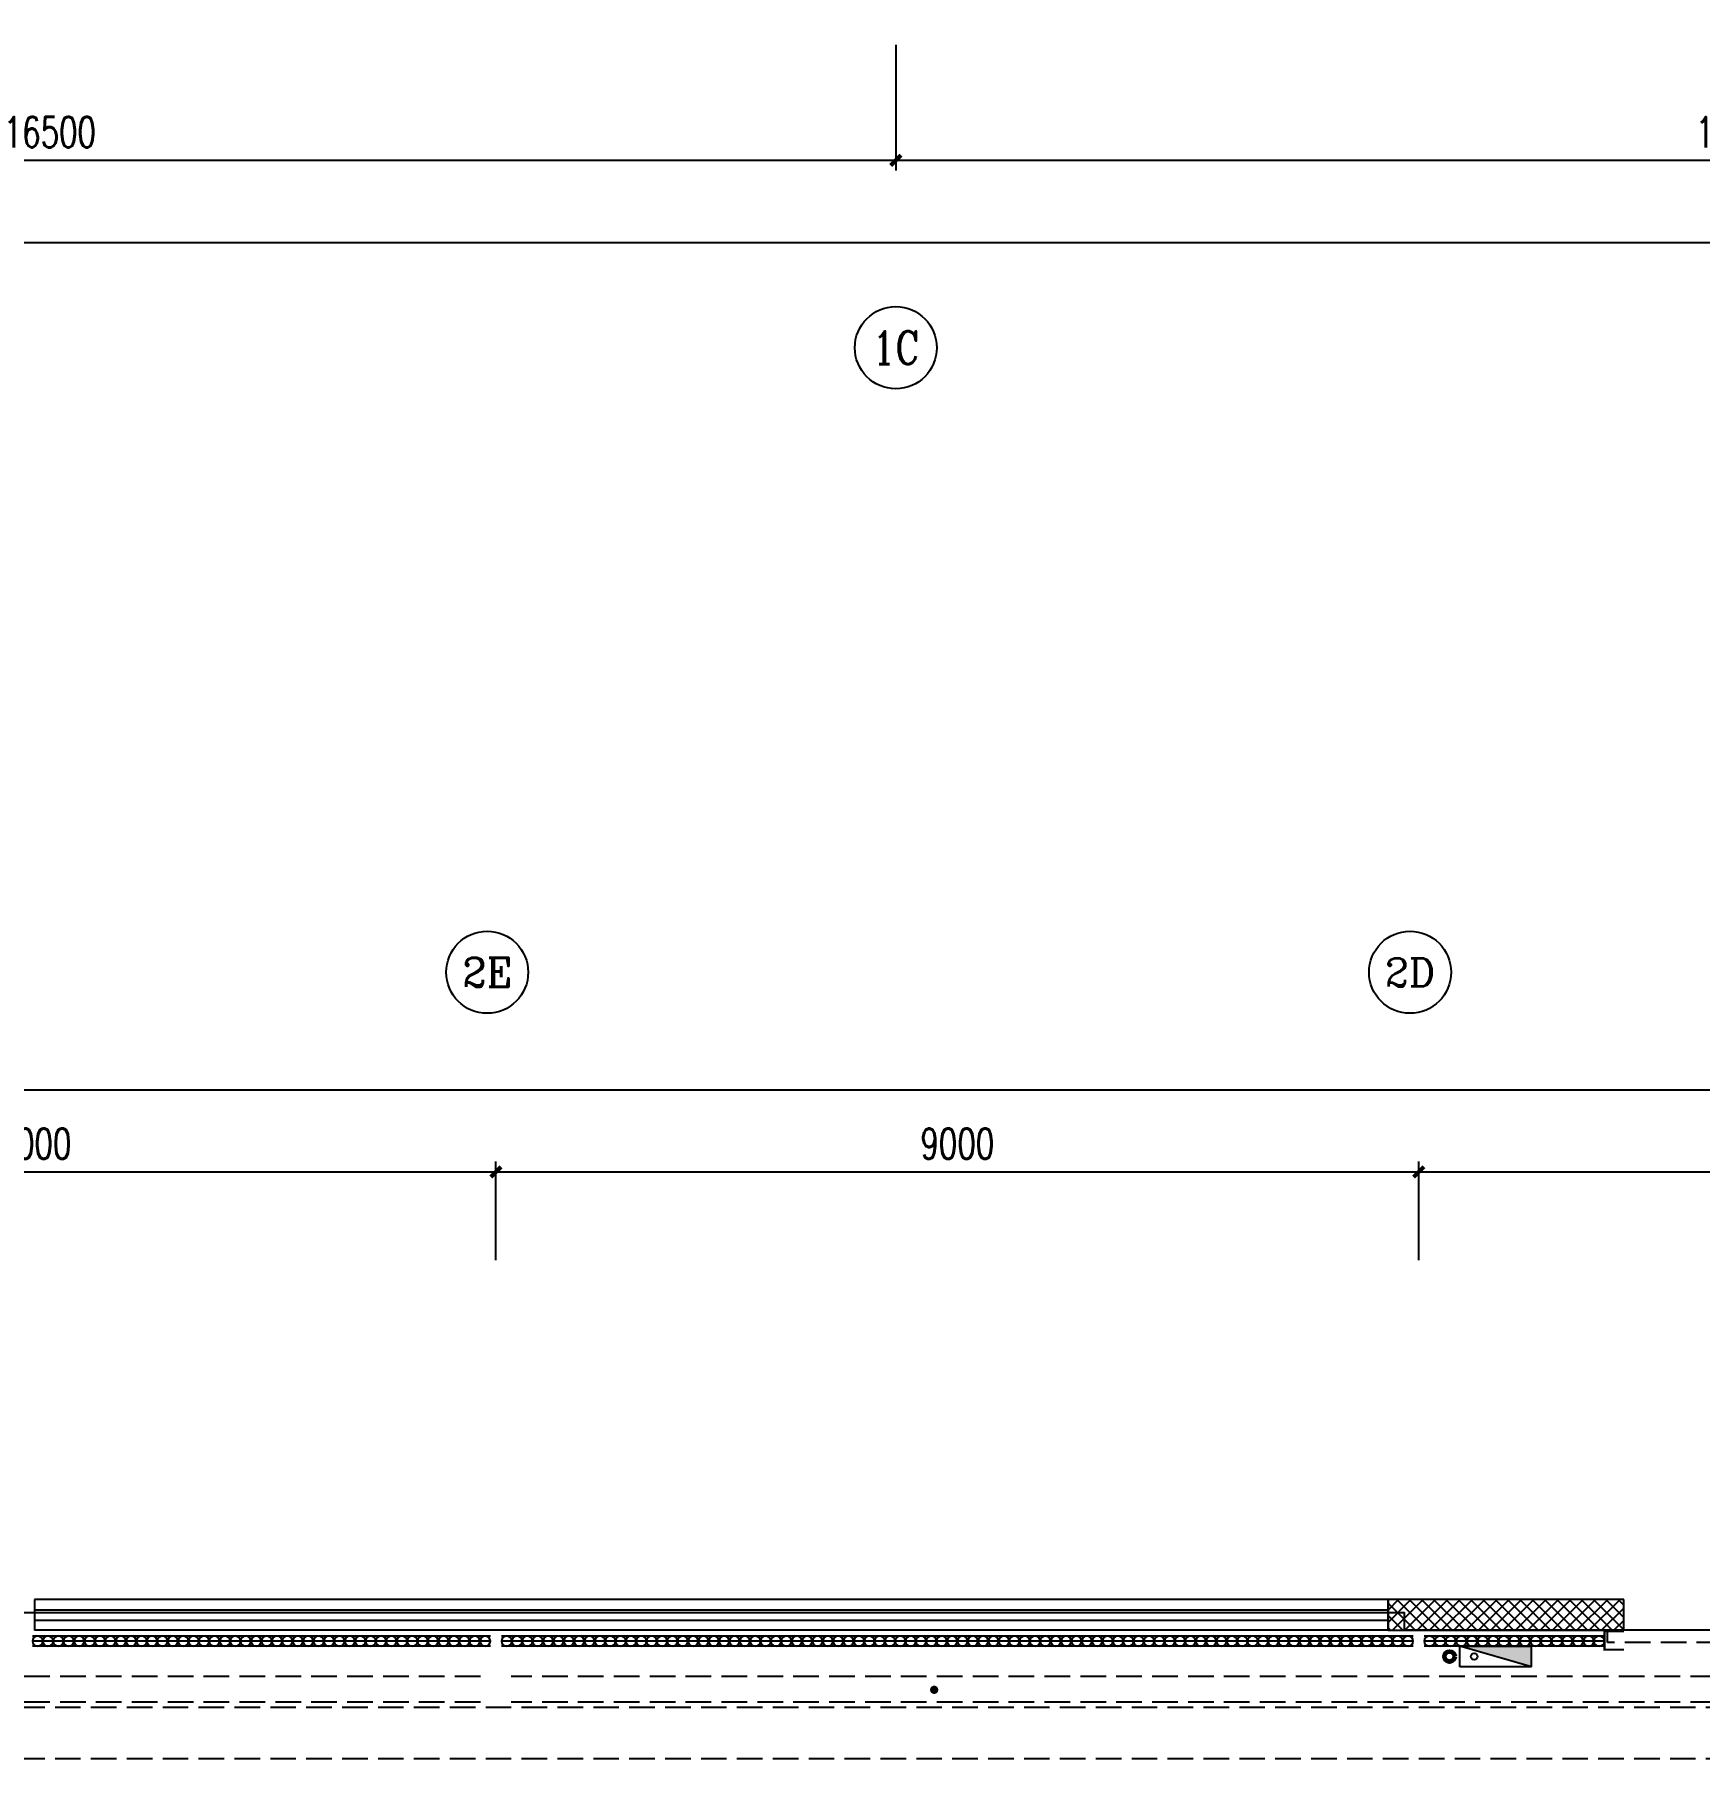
# Model space of a CAD drawing. Extents: x -474411 to 577939, y 0 to 1014176.
# Drawn here: x -169354 to -153116, y 721670 to 738480 of the extents above; entities that cross this region are included whole.
import ezdxf
from ezdxf.enums import TextEntityAlignment as Align

# ---------------------------------------------------------------- set-up
doc = ezdxf.new("R2010")
doc.units = 0
doc.header["$LTSCALE"] = 1000
doc.header["$MEASUREMENT"] = 0
doc.linetypes.add('10平面$0$DASH', pattern=[0.35, 0.25, -0.1])
doc.linetypes.add('DASH', pattern=[0.35, 0.25, -0.1])
doc.layers.get('Defpoints').update_dxf_attribs({"color": 210})
for name, color, linetype in [('A-AXIS-D', 1, 'Continuous'), ('A-AXIS-SYMB', 3, 'Continuous'), ('A-HATCH-2', 251, 'Continuous'), ('A-SFCE', 30, 'Continuous'), ('A-WINDOW', 140, 'Continuous'), ('AS-WALL', 40, 'Continuous'), ('AS-结构边线层', 200, 'Continuous'), ('DIM_SYMB', 3, 'Continuous'), ('PUB_HATCH', 8, 'Continuous'), ('PUB_TEXT', 7, 'Continuous'), ('SB_ZF消火栓', 10, 'Continuous')]:
    doc.layers.add(name, color=color, linetype=linetype)
doc.layers.add('LG-ZF消防', color=1, linetype='Continuous', lineweight=60)
doc.styles.add('_TCH_AXIS', font='COMPLEX', dxfattribs={"bigfont": 'GBCBIG'})
doc.styles.add('_TCH_DIM_T3', font='SIMPLEX', dxfattribs={"width": 0.705882, "bigfont": 'GBCBIG'})
doc.dimstyles.new('_TCH_ARCH&&100', dxfattribs={"dimtxt": 297.5, "dimasz": 100, "dimexe": 100, "dimexo": 100, "dimgap": 126.25, "dimtad": 1, "dimdec": 0, "dimzin": 0, "dimdsep": 46, "dimtxsty": '_TCH_DIM_T3', "dimblk": 'ARCHTICK', "dimcen": 0.09, "dimclrt": 7, "dimazin": 2, "dimtfac": 1, "dimtdec": 0, "dimtix": 1, "dimtmove": 2, "dimatfit": 3, "dimfxl": 0, "dimtolj": 1, "dimtzin": 0, "dimarcsym": 0})

# ---------------------------------------------------------------- blocks, each defined once
blk = doc.blocks.new('42343243')
at = {"color": 8}
for p, q in [((-169354, 1223170), (-169354, 1222870)), ((-156154, 1223170), (-169354, 1223170)), ((-156154, 1222870), (-156154, 1223170)), ((-169354, 1223070), (-156154, 1223070)), ((-169354, 1222970), (-156154, 1222970)), ((-156154, 1222870), (-169354, 1222870))]:
    blk.add_line(p, q, dxfattribs=at)
at = {"color": 8, "linetype": '10平面$0$DASH'}
for p, q in [((-148694, 1222870), (-154014, 1222870)), ((-148694, 1222750), (-154014, 1222750))]:
    blk.add_line(p, q, dxfattribs=at)
at = {"color": 8, "linetype": 'Continuous'}
blk.add_line((-154014, 1222750), (-154014, 1222870), dxfattribs=at)
at = {"layer": 'AS-WALL', "color": 8}
for p, q in [((-153854, 1223170), (-156154, 1223170)), ((-156154, 1223170), (-156154, 1222870)), ((-153854, 1222870), (-153854, 1223170)), ((-156154, 1222870), (-153854, 1222870))]:
    blk.add_line(p, q, dxfattribs=at)
at = {"layer": 'PUB_HATCH', "color": 8, "linetype": 'Continuous'}
for p, q in [((-156154, 1223067), (-156051, 1223170)), ((-156154, 1222947), (-155931, 1223170)), ((-155889, 1222870), (-156154, 1223135)), ((-156111, 1222870), (-155811, 1223170)), ((-155769, 1222870), (-156069, 1223170)), ((-155991, 1222870), (-155691, 1223170)), ((-155649, 1222870), (-155949, 1223170)), ((-155871, 1222870), (-155571, 1223170)), ((-155529, 1222870), (-155829, 1223170)), ((-155751, 1222870), (-155451, 1223170)), ((-155409, 1222870), (-155709, 1223170)), ((-155631, 1222870), (-155331, 1223170)), ((-155289, 1222870), (-155589, 1223170)), ((-155511, 1222870), (-155211, 1223170)), ((-155169, 1222870), (-155469, 1223170)), ((-155391, 1222870), (-155091, 1223170)), ((-155049, 1222870), (-155349, 1223170)), ((-155271, 1222870), (-154971, 1223170)), ((-154929, 1222870), (-155229, 1223170)), ((-155151, 1222870), (-154851, 1223170)), ((-154809, 1222870), (-155109, 1223170)), ((-155031, 1222870), (-154731, 1223170)), ((-154689, 1222870), (-154989, 1223170)), ((-154911, 1222870), (-154611, 1223170)), ((-154569, 1222870), (-154869, 1223170)), ((-154791, 1222870), (-154491, 1223170)), ((-154449, 1222870), (-154749, 1223170)), ((-154671, 1222870), (-154371, 1223170)), ((-154329, 1222870), (-154629, 1223170)), ((-154551, 1222870), (-154251, 1223170)), ((-154209, 1222870), (-154509, 1223170)), ((-154431, 1222870), (-154131, 1223170)), ((-154089, 1222870), (-154389, 1223170)), ((-154311, 1222870), (-154011, 1223170)), ((-153969, 1222870), (-154269, 1223170)), ((-154191, 1222870), (-153891, 1223170)), ((-153854, 1222875), (-154149, 1223170)), ((-153854, 1222995), (-154029, 1223170)), ((-153854, 1223115), (-153909, 1223170)), ((-156009, 1222870), (-156154, 1223015)), ((-154071, 1222870), (-153854, 1223087)), ((-153951, 1222870), (-153854, 1222967)), ((-156129, 1222870), (-156154, 1222895))]:
    blk.add_line(p, q, dxfattribs=at)
blk = doc.blocks.new('43243')
at = {"layer": 'AS-结构边线层', "color": 8}
blk.add_lwpolyline([(-146454, 722920), (-155994, 722920), (-155994, 723090), (-169514, 723090), (-169514, 722920), (-171354, 722920), (-171354, 722470), (-173454, 722470), (-173454, 722920), (-175294, 722920), (-175294, 723090), (-196514, 723090), (-196514, 722920), (-198354, 722920), (-198354, 722470), (-200454, 722470), (-200454, 722920), (-210494, 722920)], dxfattribs=at)
blk = doc.blocks.new('w42343')
at = {"layer": 'A-HATCH-2', "linetype": 'DASH'}
for p, q in [((-263654, 722170), (-128354, 722170)), ((-263654, 721670), (-128354, 721670))]:
    blk.add_line(p, q, dxfattribs=at)
blk = doc.blocks.new('34242343243')
at = {"color": 8}
for p, q in [((-169274, 722864), (-169375, 722864)), ((-169172, 722864), (-169274, 722864)), ((-169071, 722864), (-169172, 722864)), ((-168969, 722864), (-169071, 722864)), ((-168868, 722864), (-168969, 722864)), ((-168766, 722864), (-168868, 722864)), ((-168665, 722864), (-168766, 722864)), ((-168563, 722864), (-168665, 722864)), ((-168462, 722864), (-168563, 722864)), ((-168360, 722864), (-168462, 722864)), ((-168258, 722864), (-168360, 722864)), ((-168157, 722864), (-168258, 722864)), ((-168055, 722864), (-168157, 722864)), ((-167954, 722864), (-168055, 722864)), ((-167852, 722864), (-167954, 722864)), ((-167751, 722864), (-167852, 722864)), ((-167649, 722864), (-167751, 722864)), ((-167548, 722864), (-167649, 722864)), ((-167446, 722864), (-167548, 722864)), ((-167345, 722864), (-167446, 722864)), ((-167243, 722864), (-167345, 722864)), ((-167142, 722864), (-167243, 722864)), ((-167040, 722864), (-167142, 722864)), ((-166939, 722864), (-167040, 722864)), ((-166837, 722864), (-166939, 722864)), ((-166736, 722864), (-166837, 722864)), ((-166634, 722864), (-166736, 722864)), ((-166533, 722864), (-166634, 722864)), ((-166431, 722864), (-166533, 722864)), ((-166330, 722864), (-166431, 722864)), ((-166228, 722864), (-166330, 722864)), ((-166126, 722864), (-166228, 722864)), ((-166025, 722864), (-166126, 722864)), ((-165923, 722864), (-166025, 722864)), ((-165822, 722864), (-165923, 722864)), ((-165720, 722864), (-165822, 722864)), ((-165619, 722864), (-165720, 722864)), ((-165517, 722864), (-165619, 722864)), ((-165416, 722864), (-165517, 722864)), ((-165314, 722864), (-165416, 722864)), ((-165213, 722864), (-165314, 722864)), ((-165111, 722864), (-165213, 722864)), ((-165010, 722864), (-165111, 722864)), ((-164908, 722864), (-165010, 722864)), ((-164699, 722864), (-164800, 722864)), ((-164598, 722864), (-164699, 722864)), ((-164497, 722864), (-164598, 722864)), ((-164396, 722864), (-164497, 722864)), ((-164295, 722864), (-164396, 722864)), ((-164194, 722864), (-164295, 722864)), ((-164093, 722864), (-164194, 722864)), ((-163992, 722864), (-164093, 722864)), ((-163891, 722864), (-163992, 722864)), ((-163790, 722864), (-163891, 722864)), ((-163689, 722864), (-163790, 722864)), ((-163588, 722864), (-163689, 722864)), ((-163487, 722864), (-163588, 722864)), ((-163386, 722864), (-163487, 722864)), ((-163285, 722864), (-163386, 722864)), ((-163183, 722864), (-163285, 722864)), ((-163082, 722864), (-163183, 722864)), ((-162981, 722864), (-163082, 722864)), ((-162880, 722864), (-162981, 722864)), ((-162779, 722864), (-162880, 722864)), ((-162678, 722864), (-162779, 722864)), ((-162577, 722864), (-162678, 722864)), ((-162476, 722864), (-162577, 722864)), ((-162375, 722864), (-162476, 722864)), ((-162274, 722864), (-162375, 722864)), ((-162173, 722864), (-162274, 722864)), ((-162072, 722864), (-162173, 722864)), ((-161971, 722864), (-162072, 722864)), ((-161870, 722864), (-161971, 722864)), ((-161769, 722864), (-161870, 722864)), ((-161668, 722864), (-161769, 722864)), ((-161567, 722864), (-161668, 722864)), ((-161466, 722864), (-161567, 722864)), ((-161365, 722864), (-161466, 722864)), ((-161264, 722864), (-161365, 722864)), ((-161163, 722864), (-161264, 722864)), ((-161062, 722864), (-161163, 722864)), ((-160960, 722864), (-161062, 722864)), ((-160859, 722864), (-160960, 722864)), ((-160758, 722864), (-160859, 722864)), ((-160657, 722864), (-160758, 722864)), ((-160556, 722864), (-160657, 722864)), ((-160455, 722864), (-160556, 722864)), ((-160354, 722864), (-160455, 722864)), ((-160253, 722864), (-160354, 722864)), ((-160152, 722864), (-160253, 722864)), ((-160051, 722864), (-160152, 722864)), ((-159950, 722864), (-160051, 722864)), ((-159849, 722864), (-159950, 722864)), ((-159748, 722864), (-159849, 722864)), ((-159647, 722864), (-159748, 722864)), ((-159546, 722864), (-159647, 722864)), ((-159445, 722864), (-159546, 722864)), ((-159344, 722864), (-159445, 722864)), ((-159243, 722864), (-159344, 722864)), ((-159142, 722864), (-159243, 722864)), ((-159041, 722864), (-159142, 722864)), ((-158940, 722864), (-159041, 722864)), ((-158839, 722864), (-158940, 722864)), ((-158737, 722864), (-158839, 722864)), ((-158636, 722864), (-158737, 722864)), ((-158535, 722864), (-158636, 722864)), ((-158434, 722864), (-158535, 722864)), ((-158333, 722864), (-158434, 722864)), ((-158232, 722864), (-158333, 722864)), ((-158131, 722864), (-158232, 722864)), ((-158030, 722864), (-158131, 722864)), ((-157929, 722864), (-158030, 722864)), ((-157828, 722864), (-157929, 722864)), ((-157727, 722864), (-157828, 722864)), ((-157626, 722864), (-157727, 722864)), ((-157525, 722864), (-157626, 722864)), ((-157424, 722864), (-157525, 722864)), ((-157323, 722864), (-157424, 722864)), ((-157222, 722864), (-157323, 722864)), ((-157121, 722864), (-157222, 722864)), ((-157020, 722864), (-157121, 722864)), ((-156919, 722864), (-157020, 722864)), ((-156818, 722864), (-156919, 722864)), ((-156717, 722864), (-156818, 722864)), ((-156616, 722864), (-156717, 722864)), ((-156514, 722864), (-156616, 722864)), ((-156413, 722864), (-156514, 722864)), ((-156312, 722864), (-156413, 722864)), ((-156211, 722864), (-156312, 722864)), ((-156110, 722864), (-156211, 722864)), ((-156009, 722864), (-156110, 722864)), ((-155908, 722864), (-156009, 722864)), ((-155697, 722864), (-155800, 722864)), ((-155593, 722864), (-155697, 722864)), ((-155490, 722864), (-155593, 722864)), ((-155387, 722864), (-155490, 722864)), ((-155283, 722864), (-155387, 722864)), ((-155180, 722864), (-155283, 722864)), ((-155077, 722864), (-155180, 722864)), ((-154973, 722864), (-155077, 722864)), ((-154870, 722864), (-154973, 722864)), ((-154767, 722864), (-154870, 722864)), ((-154663, 722864), (-154767, 722864)), ((-154560, 722864), (-154663, 722864)), ((-154457, 722864), (-154560, 722864)), ((-154353, 722864), (-154457, 722864)), ((-154250, 722864), (-154353, 722864)), ((-154147, 722864), (-154250, 722864)), ((-154043, 722864), (-154147, 722864)), ((-169274, 722814), (-169375, 722814)), ((-169274, 722764), (-169375, 722764)), ((-169172, 722814), (-169274, 722814)), ((-169172, 722764), (-169274, 722764)), ((-169071, 722814), (-169172, 722814)), ((-169071, 722764), (-169172, 722764)), ((-168969, 722814), (-169071, 722814)), ((-168969, 722764), (-169071, 722764)), ((-168868, 722814), (-168969, 722814)), ((-168868, 722764), (-168969, 722764)), ((-168766, 722814), (-168868, 722814)), ((-168766, 722764), (-168868, 722764)), ((-168665, 722814), (-168766, 722814)), ((-168665, 722764), (-168766, 722764)), ((-168563, 722814), (-168665, 722814)), ((-168563, 722764), (-168665, 722764)), ((-168462, 722814), (-168563, 722814)), ((-168462, 722764), (-168563, 722764)), ((-168360, 722814), (-168462, 722814)), ((-168360, 722764), (-168462, 722764)), ((-168258, 722814), (-168360, 722814)), ((-168258, 722764), (-168360, 722764)), ((-168157, 722814), (-168258, 722814)), ((-168157, 722764), (-168258, 722764)), ((-168055, 722814), (-168157, 722814)), ((-168055, 722764), (-168157, 722764)), ((-167954, 722814), (-168055, 722814)), ((-167954, 722764), (-168055, 722764)), ((-167852, 722814), (-167954, 722814)), ((-167852, 722764), (-167954, 722764)), ((-167751, 722814), (-167852, 722814)), ((-167751, 722764), (-167852, 722764)), ((-167649, 722814), (-167751, 722814)), ((-167649, 722764), (-167751, 722764)), ((-167548, 722814), (-167649, 722814)), ((-167548, 722764), (-167649, 722764)), ((-167446, 722814), (-167548, 722814)), ((-167446, 722764), (-167548, 722764)), ((-167345, 722814), (-167446, 722814)), ((-167345, 722764), (-167446, 722764)), ((-167243, 722814), (-167345, 722814)), ((-167243, 722764), (-167345, 722764)), ((-167142, 722814), (-167243, 722814)), ((-167142, 722764), (-167243, 722764)), ((-167040, 722814), (-167142, 722814)), ((-167040, 722764), (-167142, 722764)), ((-166939, 722814), (-167040, 722814)), ((-166939, 722764), (-167040, 722764)), ((-166837, 722814), (-166939, 722814)), ((-166837, 722764), (-166939, 722764)), ((-166736, 722814), (-166837, 722814)), ((-166736, 722764), (-166837, 722764)), ((-166634, 722814), (-166736, 722814)), ((-166634, 722764), (-166736, 722764)), ((-166533, 722814), (-166634, 722814)), ((-166533, 722764), (-166634, 722764)), ((-166431, 722814), (-166533, 722814)), ((-166431, 722764), (-166533, 722764)), ((-166330, 722814), (-166431, 722814)), ((-166330, 722764), (-166431, 722764)), ((-166228, 722814), (-166330, 722814)), ((-166228, 722764), (-166330, 722764)), ((-166126, 722814), (-166228, 722814)), ((-166126, 722764), (-166228, 722764)), ((-166025, 722814), (-166126, 722814)), ((-166025, 722764), (-166126, 722764)), ((-165923, 722814), (-166025, 722814)), ((-165923, 722764), (-166025, 722764)), ((-165822, 722814), (-165923, 722814)), ((-165822, 722764), (-165923, 722764)), ((-165720, 722814), (-165822, 722814)), ((-165720, 722764), (-165822, 722764)), ((-165619, 722814), (-165720, 722814)), ((-165619, 722764), (-165720, 722764)), ((-165517, 722814), (-165619, 722814)), ((-165517, 722764), (-165619, 722764)), ((-165416, 722814), (-165517, 722814)), ((-165416, 722764), (-165517, 722764)), ((-165314, 722814), (-165416, 722814)), ((-165314, 722764), (-165416, 722764)), ((-165213, 722814), (-165314, 722814)), ((-165213, 722764), (-165314, 722764)), ((-165111, 722814), (-165213, 722814)), ((-165111, 722764), (-165213, 722764)), ((-165010, 722814), (-165111, 722814)), ((-165010, 722764), (-165111, 722764)), ((-164908, 722814), (-165010, 722814)), ((-164908, 722764), (-165010, 722764)), ((-164699, 722814), (-164800, 722814)), ((-164699, 722764), (-164800, 722764)), ((-164598, 722814), (-164699, 722814)), ((-164598, 722764), (-164699, 722764)), ((-164497, 722814), (-164598, 722814)), ((-164497, 722764), (-164598, 722764)), ((-164396, 722814), (-164497, 722814)), ((-164396, 722764), (-164497, 722764)), ((-164295, 722814), (-164396, 722814)), ((-164295, 722764), (-164396, 722764)), ((-164194, 722814), (-164295, 722814)), ((-164194, 722764), (-164295, 722764)), ((-164093, 722814), (-164194, 722814)), ((-164093, 722764), (-164194, 722764)), ((-163992, 722814), (-164093, 722814)), ((-163992, 722764), (-164093, 722764)), ((-163891, 722814), (-163992, 722814)), ((-163891, 722764), (-163992, 722764)), ((-163790, 722814), (-163891, 722814)), ((-163790, 722764), (-163891, 722764)), ((-163689, 722814), (-163790, 722814)), ((-163689, 722764), (-163790, 722764)), ((-163588, 722814), (-163689, 722814)), ((-163588, 722764), (-163689, 722764)), ((-163487, 722814), (-163588, 722814)), ((-163487, 722764), (-163588, 722764)), ((-163386, 722814), (-163487, 722814)), ((-163386, 722764), (-163487, 722764)), ((-163285, 722814), (-163386, 722814)), ((-163285, 722764), (-163386, 722764)), ((-163183, 722814), (-163285, 722814)), ((-163183, 722764), (-163285, 722764)), ((-163082, 722814), (-163183, 722814)), ((-163082, 722764), (-163183, 722764)), ((-162981, 722814), (-163082, 722814)), ((-162981, 722764), (-163082, 722764)), ((-162880, 722814), (-162981, 722814)), ((-162880, 722764), (-162981, 722764)), ((-162779, 722814), (-162880, 722814)), ((-162779, 722764), (-162880, 722764)), ((-162678, 722814), (-162779, 722814)), ((-162678, 722764), (-162779, 722764)), ((-162577, 722814), (-162678, 722814)), ((-162577, 722764), (-162678, 722764)), ((-162476, 722814), (-162577, 722814)), ((-162476, 722764), (-162577, 722764)), ((-162375, 722814), (-162476, 722814)), ((-162375, 722764), (-162476, 722764)), ((-162274, 722814), (-162375, 722814)), ((-162274, 722764), (-162375, 722764)), ((-162173, 722814), (-162274, 722814)), ((-162173, 722764), (-162274, 722764)), ((-162072, 722814), (-162173, 722814)), ((-162072, 722764), (-162173, 722764)), ((-161971, 722814), (-162072, 722814)), ((-161971, 722764), (-162072, 722764)), ((-161870, 722814), (-161971, 722814)), ((-161870, 722764), (-161971, 722764)), ((-161769, 722814), (-161870, 722814)), ((-161769, 722764), (-161870, 722764)), ((-161668, 722814), (-161769, 722814)), ((-161668, 722764), (-161769, 722764)), ((-161567, 722814), (-161668, 722814)), ((-161567, 722764), (-161668, 722764)), ((-161466, 722814), (-161567, 722814)), ((-161466, 722764), (-161567, 722764)), ((-161365, 722814), (-161466, 722814)), ((-161365, 722764), (-161466, 722764)), ((-161264, 722814), (-161365, 722814)), ((-161264, 722764), (-161365, 722764)), ((-161163, 722814), (-161264, 722814)), ((-161163, 722764), (-161264, 722764)), ((-161062, 722814), (-161163, 722814)), ((-161062, 722764), (-161163, 722764)), ((-160960, 722814), (-161062, 722814)), ((-160960, 722764), (-161062, 722764)), ((-160859, 722814), (-160960, 722814)), ((-160859, 722764), (-160960, 722764)), ((-160758, 722814), (-160859, 722814)), ((-160758, 722764), (-160859, 722764)), ((-160657, 722814), (-160758, 722814)), ((-160657, 722764), (-160758, 722764)), ((-160556, 722814), (-160657, 722814)), ((-160556, 722764), (-160657, 722764)), ((-160455, 722814), (-160556, 722814)), ((-160455, 722764), (-160556, 722764)), ((-160354, 722814), (-160455, 722814)), ((-160354, 722764), (-160455, 722764)), ((-160253, 722814), (-160354, 722814)), ((-160253, 722764), (-160354, 722764)), ((-160152, 722814), (-160253, 722814)), ((-160152, 722764), (-160253, 722764)), ((-160051, 722814), (-160152, 722814)), ((-160051, 722764), (-160152, 722764)), ((-159950, 722814), (-160051, 722814)), ((-159950, 722764), (-160051, 722764)), ((-159849, 722814), (-159950, 722814)), ((-159849, 722764), (-159950, 722764)), ((-159748, 722814), (-159849, 722814)), ((-159748, 722764), (-159849, 722764)), ((-159647, 722814), (-159748, 722814)), ((-159647, 722764), (-159748, 722764)), ((-159546, 722814), (-159647, 722814)), ((-159546, 722764), (-159647, 722764)), ((-159445, 722814), (-159546, 722814)), ((-159445, 722764), (-159546, 722764)), ((-159344, 722814), (-159445, 722814)), ((-159344, 722764), (-159445, 722764)), ((-159243, 722814), (-159344, 722814)), ((-159243, 722764), (-159344, 722764)), ((-159142, 722814), (-159243, 722814)), ((-159142, 722764), (-159243, 722764)), ((-159041, 722814), (-159142, 722814)), ((-159041, 722764), (-159142, 722764)), ((-158940, 722814), (-159041, 722814)), ((-158940, 722764), (-159041, 722764)), ((-158839, 722814), (-158940, 722814)), ((-158839, 722764), (-158940, 722764)), ((-158737, 722814), (-158839, 722814)), ((-158737, 722764), (-158839, 722764)), ((-158636, 722814), (-158737, 722814)), ((-158636, 722764), (-158737, 722764)), ((-158535, 722814), (-158636, 722814)), ((-158535, 722764), (-158636, 722764)), ((-158434, 722814), (-158535, 722814)), ((-158434, 722764), (-158535, 722764)), ((-158333, 722814), (-158434, 722814)), ((-158333, 722764), (-158434, 722764)), ((-158232, 722814), (-158333, 722814)), ((-158232, 722764), (-158333, 722764)), ((-158131, 722814), (-158232, 722814)), ((-158131, 722764), (-158232, 722764)), ((-158030, 722814), (-158131, 722814)), ((-158030, 722764), (-158131, 722764)), ((-157929, 722814), (-158030, 722814)), ((-157929, 722764), (-158030, 722764)), ((-157828, 722814), (-157929, 722814)), ((-157828, 722764), (-157929, 722764)), ((-157727, 722814), (-157828, 722814)), ((-157727, 722764), (-157828, 722764)), ((-157626, 722814), (-157727, 722814)), ((-157626, 722764), (-157727, 722764)), ((-157525, 722814), (-157626, 722814)), ((-157525, 722764), (-157626, 722764)), ((-157424, 722814), (-157525, 722814)), ((-157424, 722764), (-157525, 722764)), ((-157323, 722814), (-157424, 722814)), ((-157323, 722764), (-157424, 722764)), ((-157222, 722814), (-157323, 722814)), ((-157222, 722764), (-157323, 722764)), ((-157121, 722814), (-157222, 722814)), ((-157121, 722764), (-157222, 722764)), ((-157020, 722814), (-157121, 722814)), ((-157020, 722764), (-157121, 722764)), ((-156919, 722814), (-157020, 722814)), ((-156919, 722764), (-157020, 722764)), ((-156818, 722814), (-156919, 722814)), ((-156818, 722764), (-156919, 722764)), ((-156717, 722814), (-156818, 722814)), ((-156717, 722764), (-156818, 722764)), ((-156616, 722814), (-156717, 722814)), ((-156616, 722764), (-156717, 722764)), ((-156514, 722814), (-156616, 722814)), ((-156514, 722764), (-156616, 722764)), ((-156413, 722814), (-156514, 722814)), ((-156413, 722764), (-156514, 722764)), ((-156312, 722814), (-156413, 722814)), ((-156312, 722764), (-156413, 722764)), ((-156211, 722814), (-156312, 722814)), ((-156211, 722764), (-156312, 722764)), ((-156110, 722814), (-156211, 722814)), ((-156110, 722764), (-156211, 722764)), ((-156009, 722814), (-156110, 722814)), ((-156009, 722764), (-156110, 722764)), ((-155908, 722814), (-156009, 722814)), ((-155908, 722764), (-156009, 722764)), ((-155697, 722814), (-155800, 722814)), ((-155697, 722764), (-155800, 722764)), ((-155593, 722814), (-155697, 722814)), ((-155593, 722764), (-155697, 722764)), ((-155490, 722814), (-155593, 722814)), ((-155490, 722764), (-155593, 722764)), ((-155387, 722814), (-155490, 722814)), ((-155387, 722764), (-155490, 722764)), ((-155283, 722814), (-155387, 722814)), ((-155283, 722764), (-155387, 722764)), ((-155180, 722814), (-155283, 722814)), ((-155180, 722764), (-155283, 722764)), ((-155077, 722814), (-155180, 722814)), ((-155077, 722764), (-155180, 722764)), ((-154973, 722814), (-155077, 722814)), ((-154973, 722764), (-155077, 722764)), ((-154870, 722814), (-154973, 722814)), ((-154870, 722764), (-154973, 722764)), ((-154767, 722814), (-154870, 722814)), ((-154767, 722764), (-154870, 722764)), ((-154663, 722814), (-154767, 722814)), ((-154663, 722764), (-154767, 722764)), ((-154560, 722814), (-154663, 722814)), ((-154560, 722764), (-154663, 722764)), ((-154457, 722814), (-154560, 722814)), ((-154457, 722764), (-154560, 722764)), ((-154353, 722814), (-154457, 722814)), ((-154353, 722764), (-154457, 722764)), ((-154250, 722814), (-154353, 722814)), ((-154250, 722764), (-154353, 722764)), ((-154147, 722814), (-154250, 722814)), ((-154147, 722764), (-154250, 722764)), ((-154043, 722814), (-154147, 722814)), ((-154043, 722764), (-154147, 722764))]:
    blk.add_line(p, q, dxfattribs=at)
at = {"color": 8, "extrusion": (0, 0, -1)}
for centre, major_axis, ratio in [((-169324, 722814), (-50.8, 0), 0.98499), ((-169223, 722814), (-50.8, 0), 0.98499), ((-169121, 722814), (-50.8, 0), 0.98499), ((-169020, 722814), (-50.8, 0), 0.98499), ((-168918, 722814), (-50.8, 0), 0.98499), ((-168817, 722814), (-50.8, 0), 0.98499), ((-168715, 722814), (-50.8, 0), 0.98499), ((-168614, 722814), (-50.8, 0), 0.98499), ((-168512, 722814), (-50.8, 0), 0.98499), ((-168411, 722814), (-50.8, 0), 0.98499), ((-168309, 722814), (-50.8, 0), 0.98499), ((-168208, 722814), (-50.8, 0), 0.98499), ((-168106, 722814), (-50.8, 0), 0.98499), ((-168005, 722814), (-50.8, 0), 0.98499), ((-167903, 722814), (-50.8, 0), 0.98499), ((-167802, 722814), (-50.8, 0), 0.98499), ((-167700, 722814), (-50.8, 0), 0.98499), ((-167599, 722814), (-50.8, 0), 0.98499), ((-167497, 722814), (-50.8, 0), 0.98499), ((-167396, 722814), (-50.8, 0), 0.98499), ((-167294, 722814), (-50.8, 0), 0.98499), ((-167192, 722814), (-50.8, 0), 0.98499), ((-167091, 722814), (-50.8, 0), 0.98499), ((-166989, 722814), (-50.8, 0), 0.98499), ((-166888, 722814), (-50.8, 0), 0.98499), ((-166786, 722814), (-50.8, 0), 0.98499), ((-166685, 722814), (-50.8, 0), 0.98499), ((-166583, 722814), (-50.8, 0), 0.98499), ((-166482, 722814), (-50.8, 0), 0.98499), ((-166380, 722814), (-50.8, 0), 0.98499), ((-166279, 722814), (-50.8, 0), 0.98499), ((-166177, 722814), (-50.8, 0), 0.98499), ((-166076, 722814), (-50.8, 0), 0.98499), ((-165974, 722814), (-50.8, 0), 0.98499), ((-165873, 722814), (-50.8, 0), 0.98499), ((-165771, 722814), (-50.8, 0), 0.98499), ((-165670, 722814), (-50.8, 0), 0.98499), ((-165568, 722814), (-50.8, 0), 0.98499), ((-165467, 722814), (-50.8, 0), 0.98499), ((-165365, 722814), (-50.8, 0), 0.98499), ((-165264, 722814), (-50.8, 0), 0.98499), ((-165162, 722814), (-50.8, 0), 0.98499), ((-165060, 722814), (-50.8, 0), 0.98499), ((-164959, 722814), (-50.8, 0), 0.98499), ((-155749, 722814), (-51.7, 0), 0.96766), ((-155645, 722814), (-51.7, 0), 0.96766), ((-155542, 722814), (-51.7, 0), 0.96766), ((-155438, 722814), (-51.7, 0), 0.96766), ((-155335, 722814), (-51.7, 0), 0.96766), ((-155232, 722814), (-51.7, 0), 0.96766), ((-155128, 722814), (-51.7, 0), 0.96766), ((-155025, 722814), (-51.7, 0), 0.96766), ((-154922, 722814), (-51.7, 0), 0.96766), ((-154818, 722814), (-51.7, 0), 0.96766), ((-154715, 722814), (-51.7, 0), 0.96766), ((-154612, 722814), (-51.7, 0), 0.96766), ((-154508, 722814), (-51.7, 0), 0.96766), ((-154405, 722814), (-51.7, 0), 0.96766), ((-154302, 722814), (-51.7, 0), 0.96766), ((-154198, 722814), (-51.7, 0), 0.96766), ((-154095, 722814), (-51.7, 0), 0.96766)]:
    blk.add_ellipse(centre, major_axis=major_axis, ratio=ratio, dxfattribs=at)
for centre in [(-164750, 722814), (-164649, 722814), (-164548, 722814), (-164447, 722814), (-164345, 722814), (-164244, 722814), (-164143, 722814), (-164042, 722814), (-163941, 722814), (-163840, 722814), (-163739, 722814), (-163638, 722814), (-163537, 722814), (-163436, 722814), (-163335, 722814), (-163234, 722814), (-163133, 722814), (-163032, 722814), (-162931, 722814), (-162830, 722814), (-162729, 722814), (-162628, 722814), (-162527, 722814), (-162426, 722814), (-162325, 722814), (-162224, 722814), (-162122, 722814), (-162021, 722814), (-161920, 722814), (-161819, 722814), (-161718, 722814), (-161617, 722814), (-161516, 722814), (-161415, 722814), (-161314, 722814), (-161213, 722814), (-161112, 722814), (-161011, 722814), (-160910, 722814), (-160809, 722814), (-160708, 722814), (-160607, 722814), (-160506, 722814), (-160405, 722814), (-160304, 722814), (-160203, 722814), (-160102, 722814), (-160001, 722814), (-159899, 722814), (-159798, 722814), (-159697, 722814), (-159596, 722814), (-159495, 722814), (-159394, 722814), (-159293, 722814), (-159192, 722814), (-159091, 722814), (-158990, 722814), (-158889, 722814), (-158788, 722814), (-158687, 722814), (-158586, 722814), (-158485, 722814), (-158384, 722814), (-158283, 722814), (-158182, 722814), (-158081, 722814), (-157980, 722814), (-157879, 722814), (-157778, 722814), (-157676, 722814), (-157575, 722814), (-157474, 722814), (-157373, 722814), (-157272, 722814), (-157171, 722814), (-157070, 722814), (-156969, 722814), (-156868, 722814), (-156767, 722814), (-156666, 722814), (-156565, 722814), (-156464, 722814), (-156363, 722814), (-156262, 722814), (-156161, 722814), (-156060, 722814), (-155959, 722814)]:
    blk.add_ellipse(centre, major_axis=(50.5, 0), ratio=0.989654, start_param=3.141593, end_param=9.424778, dxfattribs=at)
at = {"layer": 'A-SFCE', "color": 8, "const_width": 20}
blk.add_lwpolyline([(-153853, 722910), (-154043, 722910), (-154043, 722730), (-153853, 722730)], dxfattribs=at)
blk = doc.blocks.new('234243242332')
at = {"layer": 'SB_ZF消火栓'}
blk.add_hatch(color=8, dxfattribs=at).paths.add_polyline_path([(-155454, 722764), (-154754, 722764), (-154754, 722564)])
at = {"layer": 'LG-ZF消防', "color": 8, "linetype": 'Continuous'}
blk.add_circle((-155554, 722664), 50, dxfattribs=at)
at = {"layer": 'SB_ZF消火栓', "color": 8}
for p, q in [((-155454, 722564), (-155454, 722764)), ((-155454, 722764), (-154754, 722764)), ((-154754, 722564), (-155454, 722764)), ((-154754, 722564), (-154754, 722764)), ((-154754, 722564), (-155454, 722564))]:
    blk.add_line(p, q, dxfattribs=at)
blk.add_circle((-155314, 722664), 32.5, dxfattribs=at)
blk = doc.blocks.new('_ArchTick')
at = {"color": 0, "linetype": 'ByBlock', "const_width": 0.4}
blk.add_lwpolyline([(-0.5, -0.5), (0.5, 0.5)], dxfattribs=at)
blk = doc.blocks.new('*D604')
at = {"layer": 'A-AXIS-D', "color": 0, "lineweight": -2}
for p, q in [((-177454, 738380), (-177454, 737153)), ((-160954, 738380), (-160954, 737153)), ((-177454, 737253), (-160954, 737253))]:
    blk.add_line(p, q, dxfattribs=at)
at = {"layer": 'Defpoints', "color": 0}
for p in [(-177454, 738480), (-160954, 738480), (-160954, 737253)]:
    blk.add_point(p, dxfattribs=at)
at = {"layer": 'A-AXIS-D', "color": 0, "lineweight": -2, "xscale": 100, "yscale": 100, "zscale": 100, "rotation": 180}
blk.add_blockref('_ArchTick', (-177454, 737253), dxfattribs=at)
at = {"layer": 'A-AXIS-D', "color": 0, "lineweight": -2, "xscale": 100, "yscale": 100, "zscale": 100}
blk.add_blockref('_ArchTick', (-160954, 737253), dxfattribs=at)
at = {"layer": 'A-AXIS-D', "color": 7, "insert": (-169204, 737528), "char_height": 297.5, "attachment_point": 5, "style": '_TCH_DIM_T3'}
blk.add_mtext('\\A1;16500', dxfattribs=at)
blk = doc.blocks.new('*D605')
at = {"layer": 'A-AXIS-D', "color": 0, "lineweight": -2}
for p, q in [((-160954, 738380), (-160954, 737153)), ((-144454, 738380), (-144454, 737153)), ((-160954, 737253), (-144454, 737253))]:
    blk.add_line(p, q, dxfattribs=at)
at = {"layer": 'Defpoints', "color": 0}
for p in [(-160954, 738480), (-144454, 738480), (-144454, 737253)]:
    blk.add_point(p, dxfattribs=at)
at = {"layer": 'A-AXIS-D', "color": 0, "lineweight": -2, "xscale": 100, "yscale": 100, "zscale": 100, "rotation": 180}
blk.add_blockref('_ArchTick', (-160954, 737253), dxfattribs=at)
at = {"layer": 'A-AXIS-D', "color": 0, "lineweight": -2, "xscale": 100, "yscale": 100, "zscale": 100}
blk.add_blockref('_ArchTick', (-144454, 737253), dxfattribs=at)
at = {"layer": 'A-AXIS-D', "color": 7, "insert": (-152704, 737528), "char_height": 297.5, "attachment_point": 5, "style": '_TCH_DIM_T3'}
blk.add_mtext('\\A1;16500', dxfattribs=at)
blk = doc.blocks.new('*D610')
at = {"layer": 'A-AXIS-D', "color": 0, "lineweight": -2}
for p, q in [((-254554, 738280), (-254554, 736353)), ((-128054, 738280), (-128054, 736353)), ((-254554, 736453), (-128054, 736453))]:
    blk.add_line(p, q, dxfattribs=at)
at = {"layer": 'Defpoints', "color": 0}
for p in [(-254554, 738380), (-128054, 738380), (-128054, 736453)]:
    blk.add_point(p, dxfattribs=at)
at = {"layer": 'A-AXIS-D', "color": 0, "lineweight": -2, "xscale": 100, "yscale": 100, "zscale": 100, "rotation": 180}
blk.add_blockref('_ArchTick', (-254554, 736453), dxfattribs=at)
at = {"layer": 'A-AXIS-D', "color": 0, "lineweight": -2, "xscale": 100, "yscale": 100, "zscale": 100}
blk.add_blockref('_ArchTick', (-128054, 736453), dxfattribs=at)
at = {"layer": 'A-AXIS-D', "color": 7, "insert": (-191304, 736728), "char_height": 297.5, "attachment_point": 5, "style": '_TCH_DIM_T3'}
blk.add_mtext('\\A1;126500', dxfattribs=at)
blk = doc.blocks.new('*D632')
at = {"layer": 'A-AXIS-D', "color": 0, "lineweight": -2}
for p, q in [((-173854, 726530), (-173854, 727490)), ((-173854, 727390), (-164854, 727390)), ((-164854, 726530), (-164854, 727490))]:
    blk.add_line(p, q, dxfattribs=at)
at = {"layer": 'Defpoints', "color": 0}
for p in [(-164854, 727390), (-173854, 726430), (-164854, 726430)]:
    blk.add_point(p, dxfattribs=at)
at = {"layer": 'A-AXIS-D', "color": 0, "lineweight": -2, "xscale": 100, "yscale": 100, "zscale": 100, "rotation": 180}
blk.add_blockref('_ArchTick', (-173854, 727390), dxfattribs=at)
at = {"layer": 'A-AXIS-D', "color": 0, "lineweight": -2, "xscale": 100, "yscale": 100, "zscale": 100}
blk.add_blockref('_ArchTick', (-164854, 727390), dxfattribs=at)
at = {"layer": 'A-AXIS-D', "color": 7, "insert": (-169354, 727665), "char_height": 297.5, "attachment_point": 5, "style": '_TCH_DIM_T3'}
blk.add_mtext('\\A1;9000', dxfattribs=at)
blk = doc.blocks.new('*D633')
at = {"layer": 'A-AXIS-D', "color": 0, "lineweight": -2}
for p, q in [((-164854, 726530), (-164854, 727490)), ((-164854, 727390), (-155854, 727390)), ((-155854, 726530), (-155854, 727490))]:
    blk.add_line(p, q, dxfattribs=at)
at = {"layer": 'Defpoints', "color": 0}
for p in [(-155854, 727390), (-164854, 726430), (-155854, 726430)]:
    blk.add_point(p, dxfattribs=at)
at = {"layer": 'A-AXIS-D', "color": 0, "lineweight": -2, "xscale": 100, "yscale": 100, "zscale": 100, "rotation": 180}
blk.add_blockref('_ArchTick', (-164854, 727390), dxfattribs=at)
at = {"layer": 'A-AXIS-D', "color": 0, "lineweight": -2, "xscale": 100, "yscale": 100, "zscale": 100}
blk.add_blockref('_ArchTick', (-155854, 727390), dxfattribs=at)
at = {"layer": 'A-AXIS-D', "color": 7, "insert": (-160354, 727665), "char_height": 297.5, "attachment_point": 5, "style": '_TCH_DIM_T3'}
blk.add_mtext('\\A1;9000', dxfattribs=at)
blk = doc.blocks.new('*D634')
at = {"layer": 'A-AXIS-D', "color": 0, "lineweight": -2}
for p, q in [((-155854, 726530), (-155854, 727490)), ((-155854, 727390), (-146854, 727390)), ((-146854, 726530), (-146854, 727490))]:
    blk.add_line(p, q, dxfattribs=at)
at = {"layer": 'Defpoints', "color": 0}
for p in [(-146854, 727390), (-155854, 726430), (-146854, 726430)]:
    blk.add_point(p, dxfattribs=at)
at = {"layer": 'A-AXIS-D', "color": 0, "lineweight": -2, "xscale": 100, "yscale": 100, "zscale": 100, "rotation": 180}
blk.add_blockref('_ArchTick', (-155854, 727390), dxfattribs=at)
at = {"layer": 'A-AXIS-D', "color": 0, "lineweight": -2, "xscale": 100, "yscale": 100, "zscale": 100}
blk.add_blockref('_ArchTick', (-146854, 727390), dxfattribs=at)
at = {"layer": 'A-AXIS-D', "color": 7, "insert": (-151354, 727665), "char_height": 297.5, "attachment_point": 5, "style": '_TCH_DIM_T3'}
blk.add_mtext('\\A1;9000', dxfattribs=at)
blk = doc.blocks.new('*D689')
at = {"layer": 'A-AXIS-D', "color": 0, "lineweight": -2}
for p, q in [((-286054, 726630), (-286054, 728290)), ((-128054, 726630), (-128054, 728290)), ((-286054, 728190), (-128054, 728190))]:
    blk.add_line(p, q, dxfattribs=at)
at = {"layer": 'Defpoints', "color": 0}
for p in [(-128054, 728190), (-286054, 726530), (-128054, 726530)]:
    blk.add_point(p, dxfattribs=at)
at = {"layer": 'A-AXIS-D', "color": 0, "lineweight": -2, "xscale": 100, "yscale": 100, "zscale": 100, "rotation": 180}
blk.add_blockref('_ArchTick', (-286054, 728190), dxfattribs=at)
at = {"layer": 'A-AXIS-D', "color": 0, "lineweight": -2, "xscale": 100, "yscale": 100, "zscale": 100}
blk.add_blockref('_ArchTick', (-128054, 728190), dxfattribs=at)
at = {"layer": 'A-AXIS-D', "color": 7, "insert": (-207054, 728465), "char_height": 297.5, "attachment_point": 5, "style": '_TCH_DIM_T3'}
blk.add_mtext('\\A1;158000', dxfattribs=at)

msp = doc.modelspace()

# ---------------------------------------------------------------- linework, layer by layer
at = {"layer": 'A-AXIS-D', "color": 8}
for centre in [(-160954.2, 735426.1), (-164939.1, 729336.1), (-155939.1, 729336.1)]:
    msp.add_circle(centre, 400, dxfattribs=at)
at = {"layer": 'A-AXIS-SYMB', "color": 8, "const_width": 40}
msp.add_lwpolyline([(-160580, 722320, 1), (-160580, 722360, 1)], format="xyb", close=True, dxfattribs=at)
at = {"layer": 'A-SFCE', "color": 8, "linetype": 'DASH'}
for p, q in [((-165004.2, 722470), (-173704.2, 722470)), ((-147004.2, 722470), (-164704.2, 722470)), ((-165004.2, 722220), (-173704.2, 722220)), ((-147004.2, 722220), (-164704.2, 722220))]:
    msp.add_line(p, q, dxfattribs=at)

# ---------------------------------------------------------------- block references
at = {"layer": 'A-WINDOW', "color": 8}
for name, p in [('43243', (0, 0)), ('42343243', (0, -499950)), ('w42343', (0, 0))]:
    msp.add_blockref(name, p, dxfattribs=at)
at = {"layer": 'DIM_SYMB', "color": 8}
msp.add_blockref('34242343243', (0, 0), dxfattribs=at)
at = {"layer": 'SB_ZF消火栓', "color": 8, "linetype": 'Continuous'}
msp.add_blockref('234243242332', (0, 0), dxfattribs=at)

# ---------------------------------------------------------------- texts
at = {"layer": 'PUB_TEXT', "color": 8, "style": '_TCH_AXIS'}
for s, height, p, p2 in [('1C', 321.14, (-161183.6, 735265.6), (-160724.8, 735265.6)), ('2E', 282.17, (-165180.9, 729195), (-164697.2, 729195)), ('2D', 276.42, (-156182.6, 729197.9), (-155695.6, 729197.9))]:
    msp.add_text(s, height=height, dxfattribs=at).set_placement(p, p2, align=Align.FIT)

# ---------------------------------------------------------------- dimensions: what is measured, and where the dimension line sits
at = {"layer": 'A-AXIS-D', "color": 8}
for base, p1, p2, picture, middle in [((-160954.2, 737253.3), (-177454.2, 738480), (-160954.2, 738480), '*D604', (-169204.2, 737528.3)), ((-144454.2, 737253.3), (-160954.2, 738480), (-144454.2, 738480), '*D605', (-152704.2, 737528.3)), ((-128054.2, 736453.3), (-254554.2, 738380), (-128054.2, 738380), '*D610', (-191304.2, 736728.3)), ((-128054.2, 728190), (-286054.2, 726530), (-128054.2, 726530), '*D689', (-207054.2, 728465)), ((-164854.2, 727390), (-173854.2, 726430), (-164854.2, 726430), '*D632', (-169354.2, 727665)), ((-155854.2, 727390), (-164854.2, 726430), (-155854.2, 726430), '*D633', (-160354.2, 727665)), ((-146854.2, 727390), (-155854.2, 726430), (-146854.2, 726430), '*D634', (-151354.2, 727665))]:
    dim = msp.add_linear_dim(base=base, p1=p1, p2=p2, angle=0, dimstyle='_TCH_ARCH&&100', override={"dimgap": 0}, dxfattribs=at)
    dim.commit()
    dim.dimension.update_dxf_attribs({"geometry": picture, "text_midpoint": middle, "dimtype": 161})

doc.saveas('drawing.dxf')
